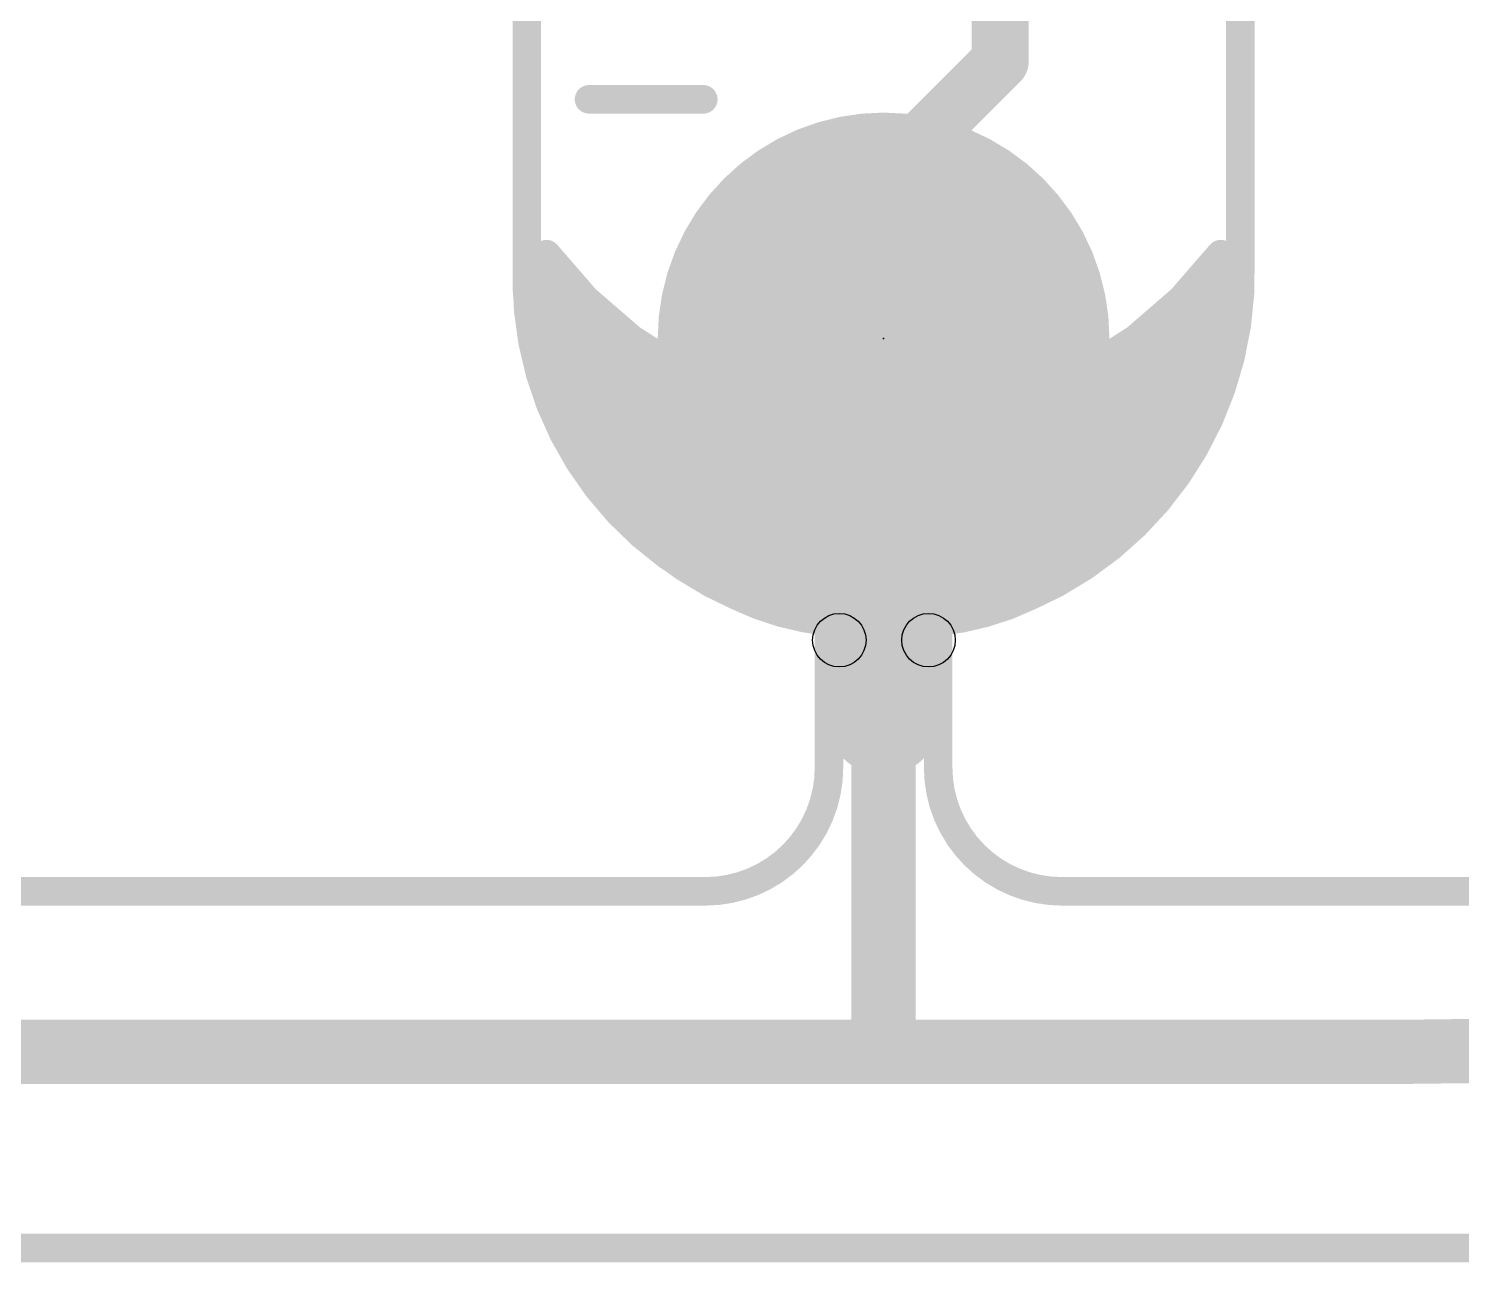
# Model space of a CAD drawing. Extents: x 0 to 107, y -24 to 80.
# Drawn here: x 39.63 to 49.83, y -0.1 to 8.68 of the extents above; entities that cross this region are included whole.
import ezdxf

# ---------------------------------------------------------------- set-up
doc = ezdxf.new("R2010")
doc.units = 0
for name, color, linetype in [('1', 12, 'CONTINUOUS'), ('16', 132, 'CONTINUOUS'), ('17', 110, 'CONTINUOUS'), ('20', 53, 'CONTINUOUS'), ('21', 53, 'CONTINUOUS'), ('23', 53, 'CONTINUOUS')]:
    doc.layers.add(name, color=color, linetype=linetype)

# ---------------------------------------------------------------- blocks, each defined once
blk = doc.blocks.new('ROUNDP')
at = {"const_width": 0.5}
blk.add_lwpolyline([(0, -0.25, 1), (0, 0.25, 1), (0, -0.25)], format="xyb", dxfattribs=at)

msp = doc.modelspace()

# ---------------------------------------------------------------- linework, layer by layer
at = {"layer": '1'}
for points, const_width in [([(46.55, 8.45), (46.55, 9.221)], 0.4064), ([(45.72, 7.62), (46.55, 8.45)], 0.4064), ([(45.72, 6.477), (45.72, 7.62)], 0.4064), ([(43.32, 7.077), (43.312, 6.7141)], 0.2032), ([(43.6003, 6.7541), (43.32, 7.077)], 0.2032), ([(48.12, 7.077), (47.8397, 6.7541)], 0.2032), ([(48.128, 6.7141), (48.12, 7.077)], 0.2032), ([(43.3163, 6.9088), (43.466, 6.9088)], 0.2032), ([(47.974, 6.9088), (48.1237, 6.9088)], 0.2032), ([(43.9237, 6.4743), (43.6003, 6.7541)], 0.2032), ([(47.8397, 6.7541), (47.5163, 6.4743)], 0.2032), ([(43.312, 6.7141), (43.3596, 6.3543)], 0.2032), ([(43.3132, 6.7056), (43.6563, 6.7056)], 0.2032), ([(47.7837, 6.7056), (48.1268, 6.7056)], 0.2032), ([(48.0804, 6.3543), (48.128, 6.7141)], 0.2032), ([(45.7149, 4.4323), (45.72, 6.477)], 0.4572), ([(43.34, 6.5024), (43.8911, 6.5024)], 0.2032), ([(44.2835, 6.2433), (43.9237, 6.4743)], 0.2032), ([(47.5163, 6.4743), (47.1565, 6.2433)], 0.2032), ([(47.5489, 6.5024), (48.1, 6.5024)], 0.2032), ([(43.3596, 6.3543), (43.4617, 6.006)], 0.2032), ([(47.9783, 6.006), (48.0804, 6.3543)], 0.2032), ([(43.3758, 6.2992), (44.1964, 6.2992)], 0.2032), ([(44.6726, 6.0658), (44.2835, 6.2433)], 0.2032), ([(47.1565, 6.2433), (46.7674, 6.0658)], 0.2032), ([(47.2436, 6.2992), (48.0642, 6.2992)], 0.2032), ([(43.4353, 6.096), (44.6064, 6.096)], 0.2032), ([(45.0829, 5.9454), (44.6726, 6.0658)], 0.2032), ([(46.7674, 6.0658), (46.3571, 5.9454)], 0.2032), ([(46.8336, 6.096), (48.0047, 6.096)], 0.2032), ([(43.4617, 6.006), (43.6157, 5.6774)], 0.2032), ([(45.5062, 5.8846), (45.0829, 5.9454)], 0.2032), ([(46.3571, 5.9454), (45.9338, 5.8846)], 0.2032), ([(47.8243, 5.6774), (47.9783, 6.006)], 0.2032), ([(43.5147, 5.8928), (45.4493, 5.8928)], 0.2032), ([(45.9338, 5.8846), (45.5062, 5.8846)], 0.2032), ([(45.9907, 5.8928), (47.9253, 5.8928)], 0.2032), ([(43.61, 5.6896), (47.83, 5.6896)], 0.2032), ([(43.6157, 5.6774), (43.8183, 5.3762)], 0.2032), ([(47.6217, 5.3762), (47.8243, 5.6774)], 0.2032), ([(43.7442, 5.4864), (47.6958, 5.4864)], 0.2032), ([(43.8183, 5.3762), (44.0644, 5.1095)], 0.2032), ([(47.3756, 5.1095), (47.6217, 5.3762)], 0.2032), ([(43.9041, 5.2832), (47.5359, 5.2832)], 0.2032), ([(44.0644, 5.1095), (44.3485, 4.8836)], 0.2032), ([(47.0915, 4.8836), (47.3756, 5.1095)], 0.2032), ([(44.1015, 5.08), (47.3385, 5.08)], 0.2032), ([(44.3485, 4.8836), (44.6638, 4.7037)], 0.2032), ([(44.3604, 4.8768), (47.0796, 4.8768)], 0.2032), ([(46.7762, 4.7037), (47.0915, 4.8836)], 0.2032), ([(44.6638, 4.7037), (45.0028, 4.5742)], 0.2032), ([(45.72, 3.7744), (45.7149, 4.4323)], 0.8128), ([(46.4372, 4.5742), (46.7762, 4.7037)], 0.2032), ([(44.7427, 4.6736), (46.6973, 4.6736)], 0.2032), ([(45.0028, 4.5742), (45.3577, 4.498)], 0.2032), ([(45.3577, 4.498), (45.72, 4.477)], 0.2032), ([(45.72, 4.477), (46.0823, 4.498)], 0.2032), ([(46.0823, 4.498), (46.4372, 4.5742)], 0.2032), ([(45.72, 1.397), (45.72, 3.7744)], 0.4572), ([(30.48, 1.397), (45.72, 1.397)], 0.4572), ([(45.72, 1.397), (49.403, 1.397)], 0.4572)]:
    msp.add_lwpolyline(points, dxfattribs=dict(at, const_width=const_width))
for points, const_width in [([(46.6218, 8.3782, 1), (46.4782, 8.5218)], 0.2032), ([(46.4484, 8.45, 1), (46.6516, 8.45)], 0.2032), ([(45.8216, 7.62, 1), (45.6184, 7.62)], 0.2032), ([(45.6482, 7.6918, 1), (45.7918, 7.5482)], 0.2032), ([(43.3708, 7.0759, 1), (43.2692, 7.0781)], 0.1016), ([(43.3584, 7.1103, 1), (43.2816, 7.0437)], 0.1016), ([(48.1708, 7.0781, 1), (48.0692, 7.0759)], 0.1016), ([(48.1584, 7.0437, 1), (48.0816, 7.1103)], 0.1016), ([(43.3163, 6.9596, 1), (43.3163, 6.858)], 0.1016), ([(43.466, 6.858, 1), (43.466, 6.9596)], 0.1016), ([(47.974, 6.9596, 1), (47.974, 6.858)], 0.1016), ([(48.1237, 6.858, 1), (48.1237, 6.9596)], 0.1016), ([(43.6335, 6.7925, 1), (43.5671, 6.7156)], 0.1016), ([(43.5619, 6.7208, 1), (43.6387, 6.7874)], 0.1016), ([(47.8013, 6.7874, 1), (47.8781, 6.7208)], 0.1016), ([(47.8729, 6.7156, 1), (47.8065, 6.7925)], 0.1016), ([(43.2612, 6.7153, 1), (43.3628, 6.713)], 0.1016), ([(43.3624, 6.7208, 1), (43.2617, 6.7075)], 0.1016), ([(43.3132, 6.7564, 1), (43.3132, 6.6548)], 0.1016), ([(43.6563, 6.6548, 1), (43.6563, 6.7564)], 0.1016), ([(47.7837, 6.7564, 1), (47.7837, 6.6548)], 0.1016), ([(48.0772, 6.713, 1), (48.1788, 6.7153)], 0.1016), ([(48.1783, 6.7075, 1), (48.0776, 6.7208)], 0.1016), ([(48.1268, 6.6548, 1), (48.1268, 6.7564)], 0.1016), ([(45.8343, 6.4767, 1), (45.6057, 6.4773)], 0.2286), ([(43.34, 6.5532, 1), (43.34, 6.4516)], 0.1016), ([(43.9511, 6.517, 1), (43.8962, 6.4315)], 0.1016), ([(43.8904, 6.4358, 1), (43.9569, 6.5127)], 0.1016), ([(43.8911, 6.4516, 1), (43.8911, 6.5532)], 0.1016), ([(45.6184, 6.477, 1), (45.8216, 6.477)], 0.2032), ([(47.4831, 6.5127, 1), (47.5496, 6.4358)], 0.1016), ([(47.5438, 6.4315, 1), (47.4889, 6.517)], 0.1016), ([(47.5489, 6.5532, 1), (47.5489, 6.4516)], 0.1016), ([(48.1, 6.4516, 1), (48.1, 6.5532)], 0.1016), ([(43.4084, 6.3686, 1), (43.3109, 6.34)], 0.1016), ([(48.1291, 6.34, 1), (48.0316, 6.3686)], 0.1016), ([(43.3093, 6.3477, 1), (43.41, 6.361)], 0.1016), ([(43.3758, 6.35, 1), (43.3758, 6.2484)], 0.1016), ([(44.1964, 6.2484, 1), (44.1964, 6.35)], 0.1016), ([(44.3046, 6.2895, 1), (44.2625, 6.197)], 0.1016), ([(44.2561, 6.2005, 1), (44.311, 6.286)], 0.1016), ([(47.129, 6.286, 1), (47.1839, 6.2005)], 0.1016), ([(47.1775, 6.197, 1), (47.1354, 6.2895)], 0.1016), ([(47.2436, 6.35, 1), (47.2436, 6.2484)], 0.1016), ([(48.03, 6.361, 1), (48.1307, 6.3477)], 0.1016), ([(48.0642, 6.2484, 1), (48.0642, 6.35)], 0.1016), ([(43.4353, 6.1468, 1), (43.4353, 6.0452)], 0.1016), ([(44.6064, 6.0452, 1), (44.6064, 6.1468)], 0.1016), ([(44.6869, 6.1145, 1), (44.6583, 6.017)], 0.1016), ([(44.6515, 6.0196, 1), (44.6937, 6.112)], 0.1016), ([(46.7463, 6.112, 1), (46.7885, 6.0196)], 0.1016), ([(46.7817, 6.017, 1), (46.7531, 6.1145)], 0.1016), ([(46.8336, 6.1468, 1), (46.8336, 6.0452)], 0.1016), ([(48.0047, 6.0452, 1), (48.0047, 6.1468)], 0.1016), ([(43.5077, 6.0276, 1), (43.4157, 5.9845)], 0.1016), ([(43.4129, 5.9917, 1), (43.5104, 6.0203)], 0.1016), ([(45.0901, 5.9957, 1), (45.0757, 5.8951)], 0.1016), ([(45.0686, 5.8967, 1), (45.0972, 5.9942)], 0.1016), ([(46.3428, 5.9942, 1), (46.3714, 5.8967)], 0.1016), ([(46.3643, 5.8951, 1), (46.3499, 5.9957)], 0.1016), ([(47.9296, 6.0203, 1), (48.0271, 5.9917)], 0.1016), ([(48.0243, 5.9845, 1), (47.9323, 6.0276)], 0.1016), ([(43.5147, 5.9436, 1), (43.5147, 5.842)], 0.1016), ([(45.4493, 5.842, 1), (45.4493, 5.9436)], 0.1016), ([(45.5062, 5.9354, 1), (45.5062, 5.8338)], 0.1016), ([(45.499, 5.8343, 1), (45.5134, 5.9349)], 0.1016), ([(45.9266, 5.9349, 1), (45.941, 5.8343)], 0.1016), ([(45.9338, 5.8338, 1), (45.9338, 5.9354)], 0.1016), ([(45.9907, 5.9436, 1), (45.9907, 5.842)], 0.1016), ([(47.9253, 5.842, 1), (47.9253, 5.9436)], 0.1016), ([(43.61, 5.7404, 1), (43.61, 5.6388)], 0.1016), ([(43.6579, 5.7057, 1), (43.5736, 5.6491)], 0.1016), ([(43.5697, 5.6558, 1), (43.6617, 5.699)], 0.1016), ([(47.7783, 5.699, 1), (47.8703, 5.6558)], 0.1016), ([(47.8664, 5.6491, 1), (47.7821, 5.7057)], 0.1016), ([(47.83, 5.6388, 1), (47.83, 5.7404)], 0.1016), ([(43.7442, 5.5372, 1), (43.7442, 5.4356)], 0.1016), ([(47.6958, 5.4356, 1), (47.6958, 5.5372)], 0.1016), ([(43.8556, 5.4107, 1), (43.7809, 5.3417)], 0.1016), ([(43.7761, 5.3479, 1), (43.8604, 5.4046)], 0.1016), ([(47.5796, 5.4046, 1), (47.6639, 5.3479)], 0.1016), ([(47.6591, 5.3417, 1), (47.5844, 5.4107)], 0.1016), ([(43.9041, 5.334, 1), (43.9041, 5.2324)], 0.1016), ([(47.5359, 5.2324, 1), (47.5359, 5.334)], 0.1016), ([(44.0961, 5.1493, 1), (44.0328, 5.0698)], 0.1016), ([(47.4072, 5.0698, 1), (47.3439, 5.1493)], 0.1016), ([(44.0271, 5.0751, 1), (44.1018, 5.144)], 0.1016), ([(44.1015, 5.1308, 1), (44.1015, 5.0292)], 0.1016), ([(47.3382, 5.144, 1), (47.4129, 5.0751)], 0.1016), ([(47.3385, 5.0292, 1), (47.3385, 5.1308)], 0.1016), ([(44.3737, 4.9277, 1), (44.3233, 4.8395)], 0.1016), ([(44.3604, 4.9276, 1), (44.3604, 4.826)], 0.1016), ([(44.3169, 4.8438, 1), (44.3801, 4.9233)], 0.1016), ([(47.0599, 4.9233, 1), (47.1231, 4.8438)], 0.1016), ([(47.1167, 4.8395, 1), (47.0663, 4.9277)], 0.1016), ([(47.0796, 4.826, 1), (47.0796, 4.9276)], 0.1016), ([(44.6819, 4.7512, 1), (44.6456, 4.6563)], 0.1016), ([(44.6386, 4.6596, 1), (44.6889, 4.7479)], 0.1016), ([(45.9181, 4.4339, 1), (45.5117, 4.4307)], 0.4064), ([(46.7511, 4.7479, 1), (46.8014, 4.6596)], 0.1016), ([(46.7944, 4.6563, 1), (46.7581, 4.7512)], 0.1016), ([(44.7427, 4.7244, 1), (44.7427, 4.6228)], 0.1016), ([(46.6973, 4.6228, 1), (46.6973, 4.7244)], 0.1016), ([(45.0135, 4.6239, 1), (44.9921, 4.5245)], 0.1016), ([(44.9847, 4.5268, 1), (45.0209, 4.6217)], 0.1016), ([(45.3606, 4.5487, 1), (45.3547, 4.4473)], 0.1016), ([(45.347, 4.4484, 1), (45.3683, 4.5477)], 0.1016), ([(46.0717, 4.5477, 1), (46.093, 4.4484)], 0.1016), ([(46.0853, 4.4473, 1), (46.0794, 4.5487)], 0.1016), ([(46.4191, 4.6217, 1), (46.4553, 4.5268)], 0.1016), ([(46.4479, 4.5245, 1), (46.4265, 4.6239)], 0.1016), ([(45.6006, 4.4326, 1), (45.8292, 4.432)], 0.2286), ([(45.7171, 4.5277, 1), (45.7229, 4.4263)], 0.1016), ([(45.7171, 4.4263, 1), (45.7229, 4.5277)], 0.1016), ([(45.5168, 3.7728, 1), (45.9232, 3.776)], 0.4064), ([(45.8343, 3.7744, 1), (45.6057, 3.7744)], 0.2286), ([(49.403, 1.397, 0.027), (51.8846, 1.5164)], 0.4572), ([(45.72, 1.5113, 1), (45.72, 1.2827)], 0.2286), ([(45.72, 1.2827, 1), (45.72, 1.5113)], 0.2286), ([(49.4037, 1.5113, 1), (49.4023, 1.2827)], 0.2286), ([(49.403, 1.2827, 1), (49.403, 1.5113)], 0.2286), ([(45.6057, 1.397, 1), (45.8343, 1.397)], 0.2286)]:
    msp.add_lwpolyline(points, format="xyb", dxfattribs=dict(at, const_width=const_width))
at = {"layer": '16'}
for points, const_width in [([(35.4803, 5.3598, 0.4142), (39.1527, 19.0651)], 0.254), ([(43.3708, 7.0759, 1), (43.2692, 7.0781)], 0.1016), ([(43.3584, 7.1103, 1), (43.2816, 7.0437)], 0.1016), ([(48.1708, 7.0781, 1), (48.0692, 7.0759)], 0.1016), ([(48.1584, 7.0437, 1), (48.0816, 7.1103)], 0.1016), ([(43.3163, 6.9596, 1), (43.3163, 6.858)], 0.1016), ([(43.466, 6.858, 1), (43.466, 6.9596)], 0.1016), ([(47.974, 6.9596, 1), (47.974, 6.858)], 0.1016), ([(48.1237, 6.858, 1), (48.1237, 6.9596)], 0.1016), ([(43.6335, 6.7925, 1), (43.5671, 6.7156)], 0.1016), ([(43.5619, 6.7208, 1), (43.6387, 6.7874)], 0.1016), ([(47.8013, 6.7874, 1), (47.8781, 6.7208)], 0.1016), ([(47.8729, 6.7156, 1), (47.8065, 6.7925)], 0.1016), ([(43.2612, 6.7153, 1), (43.3628, 6.713)], 0.1016), ([(43.3624, 6.7208, 1), (43.2617, 6.7075)], 0.1016), ([(43.3132, 6.7564, 1), (43.3132, 6.6548)], 0.1016), ([(43.6563, 6.6548, 1), (43.6563, 6.7564)], 0.1016), ([(47.7837, 6.7564, 1), (47.7837, 6.6548)], 0.1016), ([(48.0772, 6.713, 1), (48.1788, 6.7153)], 0.1016), ([(48.1783, 6.7075, 1), (48.0776, 6.7208)], 0.1016), ([(48.1268, 6.6548, 1), (48.1268, 6.7564)], 0.1016), ([(43.34, 6.5532, 1), (43.34, 6.4516)], 0.1016), ([(43.9511, 6.517, 1), (43.8962, 6.4315)], 0.1016), ([(43.8904, 6.4358, 1), (43.9569, 6.5127)], 0.1016), ([(43.8911, 6.4516, 1), (43.8911, 6.5532)], 0.1016), ([(47.4831, 6.5127, 1), (47.5496, 6.4358)], 0.1016), ([(47.5438, 6.4315, 1), (47.4889, 6.517)], 0.1016), ([(47.5489, 6.5532, 1), (47.5489, 6.4516)], 0.1016), ([(48.1, 6.4516, 1), (48.1, 6.5532)], 0.1016), ([(43.4084, 6.3686, 1), (43.3109, 6.34)], 0.1016), ([(48.1291, 6.34, 1), (48.0316, 6.3686)], 0.1016), ([(43.3093, 6.3477, 1), (43.41, 6.361)], 0.1016), ([(43.3758, 6.35, 1), (43.3758, 6.2484)], 0.1016), ([(44.1964, 6.2484, 1), (44.1964, 6.35)], 0.1016), ([(44.3046, 6.2895, 1), (44.2625, 6.197)], 0.1016), ([(44.2561, 6.2005, 1), (44.311, 6.286)], 0.1016), ([(47.129, 6.286, 1), (47.1839, 6.2005)], 0.1016), ([(47.1775, 6.197, 1), (47.1354, 6.2895)], 0.1016), ([(47.2436, 6.35, 1), (47.2436, 6.2484)], 0.1016), ([(48.03, 6.361, 1), (48.1307, 6.3477)], 0.1016), ([(48.0642, 6.2484, 1), (48.0642, 6.35)], 0.1016), ([(43.4353, 6.1468, 1), (43.4353, 6.0452)], 0.1016), ([(44.6064, 6.0452, 1), (44.6064, 6.1468)], 0.1016), ([(44.6869, 6.1145, 1), (44.6583, 6.017)], 0.1016), ([(44.6515, 6.0196, 1), (44.6937, 6.112)], 0.1016), ([(46.7463, 6.112, 1), (46.7885, 6.0196)], 0.1016), ([(46.7817, 6.017, 1), (46.7531, 6.1145)], 0.1016), ([(46.8336, 6.1468, 1), (46.8336, 6.0452)], 0.1016), ([(48.0047, 6.0452, 1), (48.0047, 6.1468)], 0.1016), ([(43.5077, 6.0276, 1), (43.4157, 5.9845)], 0.1016), ([(43.4129, 5.9917, 1), (43.5104, 6.0203)], 0.1016), ([(45.0901, 5.9957, 1), (45.0757, 5.8951)], 0.1016), ([(45.0686, 5.8967, 1), (45.0972, 5.9942)], 0.1016), ([(46.3428, 5.9942, 1), (46.3714, 5.8967)], 0.1016), ([(46.3643, 5.8951, 1), (46.3499, 5.9957)], 0.1016), ([(47.9296, 6.0203, 1), (48.0271, 5.9917)], 0.1016), ([(48.0243, 5.9845, 1), (47.9323, 6.0276)], 0.1016), ([(43.5147, 5.9436, 1), (43.5147, 5.842)], 0.1016), ([(45.4493, 5.842, 1), (45.4493, 5.9436)], 0.1016), ([(45.5062, 5.9354, 1), (45.5062, 5.8338)], 0.1016), ([(45.499, 5.8343, 1), (45.5134, 5.9349)], 0.1016), ([(45.9266, 5.9349, 1), (45.941, 5.8343)], 0.1016), ([(45.9338, 5.8338, 1), (45.9338, 5.9354)], 0.1016), ([(45.9907, 5.9436, 1), (45.9907, 5.842)], 0.1016), ([(47.9253, 5.842, 1), (47.9253, 5.9436)], 0.1016), ([(43.61, 5.7404, 1), (43.61, 5.6388)], 0.1016), ([(43.6579, 5.7057, 1), (43.5736, 5.6491)], 0.1016), ([(43.5697, 5.6558, 1), (43.6617, 5.699)], 0.1016), ([(47.7783, 5.699, 1), (47.8703, 5.6558)], 0.1016), ([(47.8664, 5.6491, 1), (47.7821, 5.7057)], 0.1016), ([(47.83, 5.6388, 1), (47.83, 5.7404)], 0.1016), ([(43.7442, 5.5372, 1), (43.7442, 5.4356)], 0.1016), ([(47.6958, 5.4356, 1), (47.6958, 5.5372)], 0.1016), ([(43.8556, 5.4107, 1), (43.7809, 5.3417)], 0.1016), ([(43.7761, 5.3479, 1), (43.8604, 5.4046)], 0.1016), ([(47.5796, 5.4046, 1), (47.6639, 5.3479)], 0.1016), ([(47.6591, 5.3417, 1), (47.5844, 5.4107)], 0.1016), ([(43.9041, 5.334, 1), (43.9041, 5.2324)], 0.1016), ([(47.5359, 5.2324, 1), (47.5359, 5.334)], 0.1016), ([(44.0961, 5.1493, 1), (44.0328, 5.0698)], 0.1016), ([(47.4072, 5.0698, 1), (47.3439, 5.1493)], 0.1016), ([(44.0271, 5.0751, 1), (44.1018, 5.144)], 0.1016), ([(44.1015, 5.1308, 1), (44.1015, 5.0292)], 0.1016), ([(47.3382, 5.144, 1), (47.4129, 5.0751)], 0.1016), ([(47.3385, 5.0292, 1), (47.3385, 5.1308)], 0.1016), ([(44.3737, 4.9277, 1), (44.3233, 4.8395)], 0.1016), ([(44.3604, 4.9276, 1), (44.3604, 4.826)], 0.1016), ([(44.3169, 4.8438, 1), (44.3801, 4.9233)], 0.1016), ([(47.0599, 4.9233, 1), (47.1231, 4.8438)], 0.1016), ([(47.1167, 4.8395, 1), (47.0663, 4.9277)], 0.1016), ([(47.0796, 4.826, 1), (47.0796, 4.9276)], 0.1016), ([(44.6819, 4.7512, 1), (44.6456, 4.6563)], 0.1016), ([(44.6386, 4.6596, 1), (44.6889, 4.7479)], 0.1016), ([(46.7511, 4.7479, 1), (46.8014, 4.6596)], 0.1016), ([(46.7944, 4.6563, 1), (46.7581, 4.7512)], 0.1016), ([(44.7427, 4.7244, 1), (44.7427, 4.6228)], 0.1016), ([(46.6974, 4.6228, 1), (46.6974, 4.7244)], 0.1016), ([(45.0135, 4.6239, 1), (44.9921, 4.5245)], 0.1016), ([(44.9847, 4.5268, 1), (45.0209, 4.6217)], 0.1016), ([(45.3606, 4.5487, 1), (45.3547, 4.4473)], 0.1016), ([(45.347, 4.4484, 1), (45.3683, 4.5477)], 0.1016), ([(46.0717, 4.5477, 1), (46.093, 4.4484)], 0.1016), ([(46.0853, 4.4473, 1), (46.0794, 4.5487)], 0.1016), ([(46.4191, 4.6217, 1), (46.4553, 4.5268)], 0.1016), ([(46.4479, 4.5245, 1), (46.4265, 4.6239)], 0.1016), ([(45.7171, 4.5277, 1), (45.7229, 4.4263)], 0.1016), ([(45.7171, 4.4263, 1), (45.7229, 4.5277)], 0.1016)]:
    msp.add_lwpolyline(points, format="xyb", dxfattribs=dict(at, const_width=const_width))
at = {"layer": '16', "const_width": 0.2032}
for points in [[(43.312, 6.7141), (43.32, 7.077)], [(43.32, 7.077), (43.6003, 6.7541)], [(47.8397, 6.7541), (48.12, 7.077)], [(48.12, 7.077), (48.128, 6.7141)], [(43.3163, 6.9088), (43.466, 6.9088)], [(47.974, 6.9088), (48.1237, 6.9088)], [(43.6003, 6.7541), (43.9237, 6.4743)], [(47.5163, 6.4743), (47.8397, 6.7541)], [(43.3596, 6.3543), (43.312, 6.7141)], [(43.3132, 6.7056), (43.6563, 6.7056)], [(47.7837, 6.7056), (48.1268, 6.7056)], [(48.128, 6.7141), (48.0804, 6.3543)], [(43.34, 6.5024), (43.8911, 6.5024)], [(43.9237, 6.4743), (44.2835, 6.2433)], [(47.1565, 6.2433), (47.5163, 6.4743)], [(47.5489, 6.5024), (48.1, 6.5024)], [(43.4617, 6.006), (43.3596, 6.3543)], [(48.0804, 6.3543), (47.9783, 6.006)], [(43.3758, 6.2992), (44.1964, 6.2992)], [(44.2835, 6.2433), (44.6726, 6.0658)], [(46.7674, 6.0658), (47.1565, 6.2433)], [(47.2436, 6.2992), (48.0642, 6.2992)], [(43.4353, 6.096), (44.6064, 6.096)], [(44.6726, 6.0658), (45.0829, 5.9454)], [(46.3571, 5.9454), (46.7674, 6.0658)], [(46.8336, 6.096), (48.0047, 6.096)], [(43.6157, 5.6774), (43.4617, 6.006)], [(45.0829, 5.9454), (45.5062, 5.8846)], [(45.9338, 5.8846), (46.3571, 5.9454)], [(47.9783, 6.006), (47.8243, 5.6774)], [(43.5147, 5.8928), (45.4493, 5.8928)], [(45.5062, 5.8846), (45.9338, 5.8846)], [(45.9907, 5.8928), (47.9253, 5.8928)], [(43.61, 5.6896), (47.83, 5.6896)], [(43.8183, 5.3762), (43.6157, 5.6774)], [(47.8243, 5.6774), (47.6217, 5.3762)], [(43.7442, 5.4864), (47.6958, 5.4864)], [(44.0644, 5.1095), (43.8183, 5.3762)], [(47.6217, 5.3762), (47.3756, 5.1095)], [(43.9041, 5.2832), (47.5359, 5.2832)], [(44.3485, 4.8836), (44.0644, 5.1095)], [(47.3756, 5.1095), (47.0915, 4.8836)], [(44.1015, 5.08), (47.3385, 5.08)], [(44.6638, 4.7037), (44.3485, 4.8836)], [(44.3604, 4.8768), (47.0796, 4.8768)], [(47.0915, 4.8836), (46.7762, 4.7037)], [(45.0028, 4.5742), (44.6638, 4.7037)], [(46.7762, 4.7037), (46.4372, 4.5742)], [(44.7427, 4.6736), (46.6974, 4.6736)], [(45.3577, 4.498), (45.0028, 4.5742)], [(45.72, 4.477), (45.3577, 4.498)], [(46.0823, 4.498), (45.72, 4.477)], [(46.4372, 4.5742), (46.0823, 4.498)]]:
    msp.add_lwpolyline(points, dxfattribs=at)
at = {"layer": '20', "const_width": 0.2032}
for points in [[(48.26, 7.0358), (48.26, 14.6812)], [(43.18, 14.5542), (43.18, 6.9088)], [(44.4906, 4.7346), (44.6735, 4.6457)], [(46.9494, 4.7346), (46.7665, 4.6457)], [(45.3314, 4.4602), (45.3314, 3.4214)], [(46.1086, 4.4602), (46.1086, 3.4214)], [(33.02, 2.54), (44.45, 2.54)], [(46.99, 2.54), (52.07, 2.54)], [(58.42, 0), (2.54, 0)]]:
    msp.add_lwpolyline(points, dxfattribs=at)
at = {"layer": '20'}
for points, const_width in [([(43.18, 7.0358, 0.2849), (44.4907, 4.7346)], 0.2032), ([(43.2308, 7.0339, 1), (43.1292, 7.0377)], 0.1016), ([(46.9493, 4.7346, 0.2849), (48.26, 7.0358)], 0.2032), ([(48.3108, 7.0377, 1), (48.2092, 7.0339)], 0.1016), ([(48.2092, 7.0358, 1), (48.3108, 7.0358)], 0.1016), ([(43.18, 6.9088, 0.2924), (44.577, 4.699)], 0.2032), ([(43.2308, 6.9085, 1), (43.1292, 6.9091)], 0.1016), ([(43.1292, 6.9088, 1), (43.2308, 6.9088)], 0.1016), ([(44.5128, 4.7803, 1), (44.4684, 4.6889)], 0.1016), ([(44.4664, 4.69, 1), (44.515, 4.7792)], 0.1016), ([(44.5555, 4.653, 1), (44.5985, 4.745)], 0.1016), ([(46.925, 4.7792, 1), (46.9736, 4.69)], 0.1016), ([(46.9716, 4.6889, 1), (46.9272, 4.7803)], 0.1016), ([(44.6735, 4.6457, 0.089), (45.3314, 4.4602)], 0.2032), ([(44.6957, 4.6914, 1), (44.6513, 4.6)], 0.1016), ([(44.6513, 4.6, 1), (44.6957, 4.6914)], 0.1016), ([(46.1086, 4.4602, 0.089), (46.7665, 4.6457)], 0.2032), ([(46.7443, 4.6914, 1), (46.7887, 4.6)], 0.1016), ([(46.7887, 4.6, 1), (46.7443, 4.6914)], 0.1016), ([(45.3822, 4.4602, 1), (45.2806, 4.4602)], 0.1016), ([(45.3265, 4.4096, 1), (45.3363, 4.5108)], 0.1016), ([(46.1594, 4.4602, 1), (46.0578, 4.4602)], 0.1016), ([(46.1037, 4.5108, 1), (46.1135, 4.4096)], 0.1016), ([(44.45, 2.54, 0.4142), (45.3314, 3.4214)], 0.2032), ([(45.3822, 3.4214, 1), (45.2806, 3.4214)], 0.1016), ([(45.2806, 3.4214, 1), (45.3822, 3.4214)], 0.1016), ([(46.1086, 3.4214, 0.4142), (46.99, 2.54)], 0.2032), ([(46.1594, 3.4214, 1), (46.0578, 3.4214)], 0.1016), ([(46.0578, 3.4214, 1), (46.1594, 3.4214)], 0.1016), ([(44.45, 2.5908, 1), (44.45, 2.4892)], 0.1016), ([(44.45, 2.4892, 1), (44.45, 2.5908)], 0.1016), ([(46.99, 2.5908, 1), (46.99, 2.4892)], 0.1016), ([(46.99, 2.4892, 1), (46.99, 2.5908)], 0.1016)]:
    msp.add_lwpolyline(points, format="xyb", dxfattribs=dict(at, const_width=const_width))
for centre in [(45.405, 4.3282), (46.04, 4.3282)]:
    msp.add_circle(centre, 0.1905, dxfattribs=at)
at = {"layer": '21', "const_width": 0.2032}
msp.add_lwpolyline([(43.6229, 8.1793), (44.4364, 8.1793)], dxfattribs=at)
at = {"layer": '21', "const_width": 0.1016}
for points in [[(43.6229, 8.2301, 1), (43.6229, 8.1285)], [(44.4364, 8.1285, 1), (44.4364, 8.2301)]]:
    msp.add_lwpolyline(points, format="xyb", dxfattribs=at)
at = {"layer": '23'}
msp.add_point((45.72, 6.477), dxfattribs=at)

# ---------------------------------------------------------------- block references
at = {"layer": '17', "xscale": 3.216, "yscale": 3.216, "rotation": 90}
msp.add_blockref('ROUNDP', (45.72, 6.477), dxfattribs=at)
msp.add_blockref('ROUNDP', (45.72, 6.477), dxfattribs=at)

doc.saveas('drawing.dxf')
